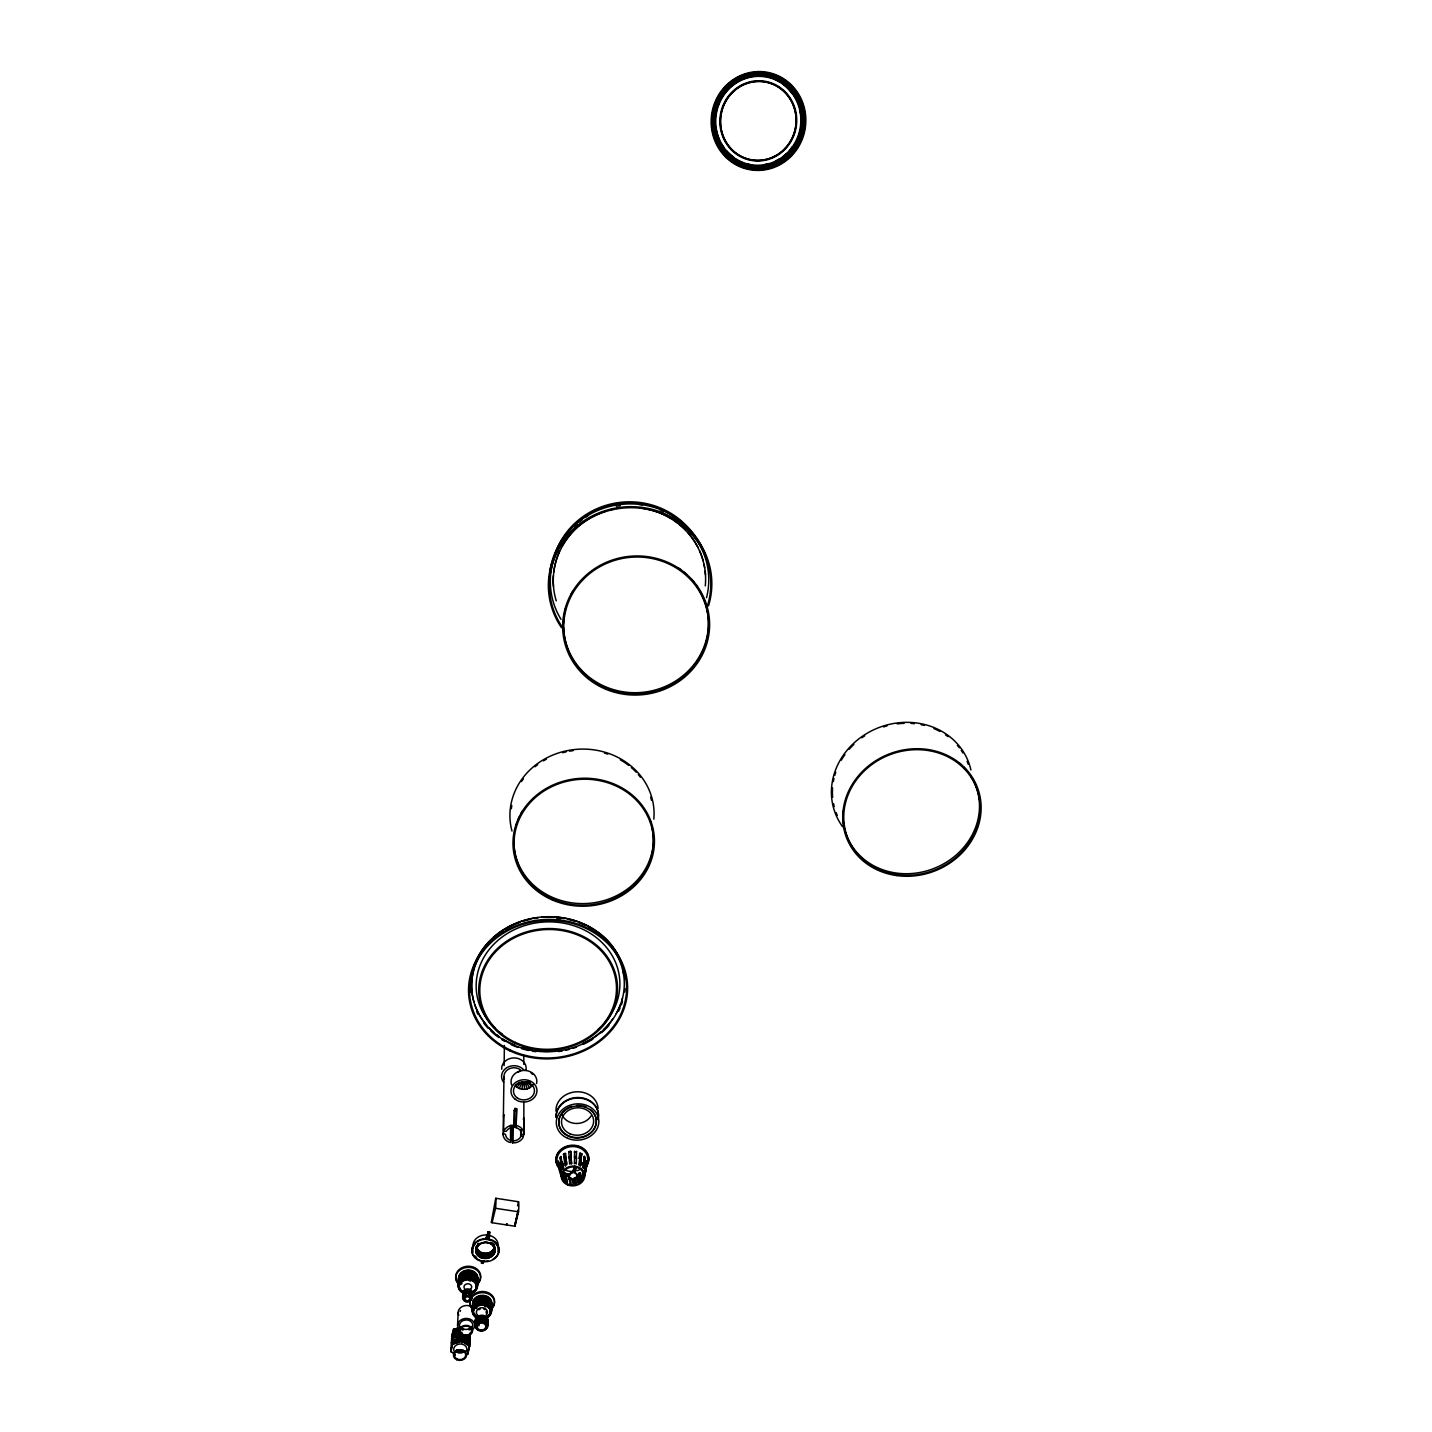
<?xml version="1.0" encoding="UTF-8"?>
<svg xmlns="http://www.w3.org/2000/svg" width="1432" height="1432" viewBox="0 0 1432 1432"><rect width="100%" height="100%" fill="white"/><g stroke="black" fill="none" stroke-linecap="round" stroke-linejoin="round"><path stroke-width="1.5" d="M520.962 1136.131L523.378 1136.525L522.823 1137.903A10.418 8.843 -3.1 0 1 514.124 1142.879L512.405 1142.808L513.981 1140.785A7.948 6.73 -3.1 0 0 520.604 1136.99L520.962 1129.741M523.861 1102.228L523.79 1134.86L521.355 1134.484L521.355 1130.206M575.771 1183.226L575.61 1178.876L573.695 1179.216L573.695 1182.76L575.771 1183.226L575.61 1178.876M518.33 1210.953L515.18 1224.288L518.33 1209.825L515.18 1223.161M573.856 1183.566L573.695 1179.216M521.355 1134.484L521.445 1133.571A7.948 6.73 -3.1 0 0 517.077 1128.004L516.075 1127.718L516.648 1108.672L515.699 1108.404L514.231 1110.409L514.124 1127.396L513.05 1127.342A7.948 6.73 -3.1 0 0 506.409 1131.155L503.634 1131.638L503.867 1114.597L503.473 1116.244M516.075 1127.718L516.648 1108.672M514.124 1127.396L514.715 1108.35M512.405 1142.808L512.531 1125.677M512.907 1140.749L513.014 1125.767M576.505 1158.005L576.255 1164.037L575.539 1162.963L574.339 1163.733L574.608 1157.7L576.505 1158.005L574.608 1157.7M574.662 1151.221L574.411 1157.217L576.308 1157.521L576.559 1151.525L574.447 1152.026L576.559 1151.525M510.508 1138.207L510.615 1125.355M503.957 1076.739L503.115 1134.753A10.418 8.843 -3.1 0 0 508.843 1142.038L510.472 1142.503L510.973 1140.427L511.099 1125.463M504.118 1065.587L504.404 1045.503M487.865 1231.878L486.987 1239.611L487.865 1231.878L489.78 1232.164L488.903 1239.897L490.335 1240.237M468.658 1349.982L469.768 1344.469L462.697 1339.582L469.696 1346.545L462.196 1341.39L452.78 1344.147L461.713 1340.638L461.766 1339.457L452.87 1342.07L452.011 1345.65M469.768 1344.469L462.715 1338.992L462.769 1337.792L469.821 1342.679L462.84 1336.02L469.893 1340.889L468.98 1345.65M469.893 1340.889L462.912 1334.23M464.684 1334.857L469.947 1339.099L464.666 1335.447M467.799 1353.562L467.763 1354.457L469.714 1345.65M469.105 1342.07L469.32 1335.573M461.552 1349.893A5.674 4.582 -2.8 0 1 460.46 1350L460.406 1351.199A5.674 4.582 -2.8 0 0 463.556 1350.376M461.999 1333.514L453.139 1336.11L461.981 1334.105L461.927 1335.286L453.067 1337.9L451.17 1345.794M462.196 1341.39L462.447 1334.928M457.56 1325.513L458.133 1312.571M452.87 1342.07L461.784 1338.848L461.838 1337.667L452.96 1340.28L450.973 1349.982L451.832 1346.402M452.96 1340.28L461.856 1337.076L461.91 1335.877L453.067 1337.9M452.351 1338.508L453.228 1334.338L460.298 1332.261M460.37 1330.489L453.282 1333.156L460.352 1331.08M460.442 1328.735L453.371 1331.384L460.424 1329.308M459.063 1327.392L453.443 1329.63L458.741 1328.073M455.376 1355.155L450.919 1351.182M451.062 1348.174L451.939 1344.004M451.259 1344.004L453.139 1336.11M451.42 1340.442L453.317 1332.566M451.51 1338.669L453.389 1330.811M451.581 1336.915L453.479 1329.039M451.778 1347.601L452.601 1333.192M579.709 1159.132L578.761 1164.914L580.372 1165.809L581.32 1160.045L579.709 1159.132L580.765 1160.726M580.855 1159.455L581.804 1153.727L579.656 1153.512L579.262 1158.56L580.855 1159.455L581.804 1153.727M580.372 1165.809L581.32 1160.045M579.262 1158.56L580.211 1152.832M503.115 1134.753L503.241 1133.303L505.585 1134.591A7.948 6.73 -3.1 0 0 509.953 1140.158L510.973 1140.427M559.25 1167.08L558.337 1160.94L560.198 1167.241L559.482 1165.433M559.536 1168.208L560.717 1166.722L561.63 1172.898L559.536 1168.208L560.717 1166.722M560.682 1172.754L559.769 1166.561M579.96 1181.543L579.799 1177.194L578.098 1178.035L577.722 1181.722L579.96 1181.543L579.799 1177.194M580.408 1176.961L580.264 1172.647L578.564 1173.488L578.188 1177.122L579.513 1176.567M578.242 1182.384L578.098 1178.035M579.888 1176.281L580.264 1172.647M569.524 1174.58A3.92 3.294 -5.1 0 1 572.818 1172.701L574.304 1166.454L576.201 1166.758L574.787 1172.468A3.92 3.294 -5.1 0 1 576.899 1175.189L584.399 1176.477C585.778 1172.718 582.555 1176.442 583.182 1178.447L576.47 1176.836L581.482 1177.623M585.026 1169.729L586.01 1169.622L585.42 1171.215L586.798 1165.451L586.01 1169.622M584.775 1169.282L584.238 1172.325L583.898 1170.714L585.795 1170.678L584.399 1176.477M582.484 1167.796L583.665 1162.158L583.934 1168.44L583.665 1162.158M584.507 1156.143L584.775 1162.372L585.437 1157.557L583.683 1156.591L583.952 1162.838M583.343 1167.277L582.842 1162.623M582.842 1175.117L582.699 1170.785M585.652 1165.988L585.187 1172.146L585.652 1165.988L584.703 1166.167M586.243 1166.74L586.708 1160.618L585.294 1166.901L585.491 1162.283M585.008 1174.902L585.795 1170.678M452.19 1338.669L451.313 1342.822L452.172 1339.26M452.369 1337.918L453.228 1334.338M452.118 1343.252L452.977 1339.672M450.883 1352.077L452.816 1343.252M461.981 1334.105L461.158 1338.508L460.567 1337.273M495.74 1198.244L491.283 1222.498L491.91 1221.281L492.071 1222.731L514.983 1226.222L518.527 1211.83A27.387 3.025 -80.5 0 0 518.545 1201.77L495.74 1198.244A27.441 2.757 -80.4 0 1 495.562 1208.304L492.071 1222.731M459.046 1353.168L459.815 1349.964M461.91 1342.804L462.697 1339.582M489.78 1232.164L489.01 1235.333L490.442 1235.673A12.584 10.4 -2.9 0 1 497.906 1247.236M483.765 1261.055L483.21 1263.418L481.295 1263.131L481.868 1260.769L485.448 1261.162A13.586 11.223 -2.9 0 0 488.097 1260.912M468.783 1337.327L469.732 1333.407M469.266 1337.345L470.143 1333.192M469.231 1338.526L470.09 1334.964L469.195 1339.117M469.141 1340.889L470.036 1336.736L466.492 1334.892M469.965 1338.508L469.034 1343.86L469.911 1340.298M468.944 1346.241L469.839 1342.07M468.729 1348.192L467.834 1352.363L468.712 1348.783M468.908 1347.44L469.786 1343.86M517.543 1205.851L518.545 1201.77M569.077 1175.708A3.92 3.294 -5.1 0 0 571.207 1178.429L569.793 1184.64L573.516 1185.034A10.776 9.057 -5.1 0 0 582.555 1179.896L583.755 1175.278A10.776 9.057 -5.1 0 0 577.955 1167.796L572.496 1166.919A10.776 9.057 -5.1 0 0 563.438 1172.074L562.257 1176.71A10.776 9.057 -5.1 0 0 568.092 1184.174L570.724 1184.908M583.576 1176.263L576.917 1175.762A3.92 3.294 -5.1 0 0 574.805 1173.005L576.201 1166.758M570.616 1174.795L568.719 1174.491L568.88 1178.804L570.885 1179.986L568.987 1179.682M574.411 1157.217L575.592 1156.447L576.308 1157.521M572.854 1172.701L574.304 1166.454M576.47 1176.871A3.92 3.294 -5.1 0 1 573.176 1178.733L571.726 1184.389M507.161 1223.608L506.624 1224.879L506.427 1223.966M503.634 1131.638L504.189 1130.242A10.418 8.843 -3.1 0 1 512.907 1125.248L514.625 1125.319M523.36 1119.448L523.754 1117.819L523.79 1134.86M562.669 1169.318L561.666 1164.467L562.74 1163.07L560.843 1164.001L562.669 1169.318L563.725 1167.903L561.953 1162.623M561.845 1168.852L562.937 1167.456M572.8 1172.146A3.92 3.294 -5.1 0 0 569.506 1174.025L562.472 1173.793L562.4 1175.171L569.113 1176.227A3.92 3.294 -5.1 0 0 571.225 1178.966L571.207 1178.429M519.512 1082.252A28.926 12.548 -38.4 0 0 515.234 1085.492C519.709 1091.094 529.518 1090.504 533.241 1084.364M561.469 1163.142L559.697 1157.879L560.807 1156.501L561.469 1163.142L562.579 1161.746M560.682 1162.694L561.792 1161.316L560.807 1156.501M565.837 1173.578L566.016 1177.892L565.837 1173.578L564.244 1172.683M565.157 1177.229L566.947 1182.474L565.336 1181.579L565.157 1177.229L566.75 1178.124L567.484 1181.794L565.891 1180.899M582.054 1174.67L583.164 1173.291M582.269 1178.285L581.106 1179.628M582.036 1180.004L583.075 1178.733M478.646 1243.513L477.429 1244.748A8.717 7.214 -2.9 0 1 478.288 1243.477M563.492 1154.067L564.727 1159.795L563.492 1154.067L565.586 1153.727L565.855 1158.953M564.029 1154.747L565.586 1153.727M564.19 1159.114L565.765 1158.076L565.067 1153.046M565.604 1166.131L564.369 1160.368L565.944 1159.347L565.372 1164.449M565.085 1165.451L566.66 1164.431L565.944 1159.347M580.783 1173.309L578.564 1173.488M580.318 1177.874L578.618 1178.715M579.423 1180.863L577.722 1181.722M561.29 1174.884L562.114 1174.419L563.456 1180.075L561.29 1174.884L562.454 1176.173M562.293 1178.769L564.28 1179.61L562.328 1174.795M518.223 1072.031L520.675 1070.975M453.192 1334.928L462.053 1332.333M569.256 1157.611L568.737 1151.65L570.652 1151.31L571.171 1157.271L569.077 1156.805L570.992 1156.465L570.652 1151.31M570.813 1152.098L568.737 1151.65M571.422 1162.981L569.668 1164.127L569.166 1158.112L571.082 1157.772L571.601 1163.768L571.082 1157.772M571.261 1158.578L569.166 1158.112M559.518 1167.134L558.212 1165.702L559.16 1165.523M587.048 1162.229L585.294 1166.901L586.207 1167.026M584.954 1165.29L585.903 1165.129M559.572 1170.642L560.521 1170.463M559.697 1171.466L560.306 1169.693L559.357 1169.854L560.879 1172.074M585.044 1167.778L585.992 1167.599M561.076 1176.46L561.666 1174.67L561.076 1176.46L558.212 1165.702M573.713 1178.321L575.61 1177.981M573.874 1180.004L575.789 1179.664M573.695 1182.76L575.61 1182.42M570.992 1178.303L569.095 1177.999M569.811 1179.055L570.777 1179.109M514.231 1110.409L516.147 1110.731M487.113 1235.046L485.609 1234.939A12.584 10.4 -2.9 0 0 473.258 1247.576M483.175 1321.02L482.101 1320.859A5.567 4.511 -3.2 0 0 479.935 1321.074M487.757 1236.425L489.672 1236.711M495.562 1208.304L518.527 1211.83M560.914 1171.108L561.863 1171.251M564.065 1174.884L569.113 1176.227M458.294 1349.696L458.24 1350.895A5.674 4.582 -2.8 0 1 456.396 1349.946M570.491 1182.671L569.184 1178.876M516.576 1125.641L518.205 1126.089A10.418 8.843 -3.1 0 1 523.915 1133.41M582.609 1176.191L581.786 1175.726L583.701 1174.813M566.571 1177.211L564.423 1176.997L566.016 1177.892M579.316 1164.216L580.927 1165.129M579.656 1153.512L581.249 1154.407M579.817 1157.879L581.41 1158.774M562.203 1175.207L561.04 1173.918L562.078 1173.828M530.878 1072.658L532.65 1074.412M566.66 1164.431L566.714 1161.728M559.447 1164.234L560.198 1167.241M560.861 1169.872L561.63 1172.898M562.74 1163.07L563.403 1166.292M524.148 1082.592L524.542 1089.376M573.176 1178.733L573.194 1179.288A3.92 3.294 -5.1 0 0 576.487 1177.408M569.506 1174.043L562.812 1172.987M523.79 1055.456L523.808 1064.37M743.405 162.908A45.036 43.032 -80.8 0 1 726.06 90.431A45.036 43.032 -80.8 0 1 796.998 100.92M799.754 109.226A45.036 43.032 -80.8 0 1 800.542 113.558M792.254 146.887A45.036 43.032 -80.8 0 1 789.551 150.288M786.562 153.421A45.036 43.032 -80.8 0 1 783.304 156.231M779.796 158.684A45.036 43.032 -80.8 0 1 776.09 160.796M768.196 163.821A45.036 43.032 -80.8 0 1 764.079 164.734M751.532 164.913A45.036 43.032 -80.8 0 1 747.415 164.107M781.174 79.906A46.88 44.786 -80.8 0 1 799.683 102.853M800.184 104.285A46.88 44.786 -80.8 0 1 802.511 116.243M802.439 123.868A46.88 44.786 -80.8 0 1 801.168 131.404M800.774 132.89A46.88 44.786 -80.8 0 1 799.862 135.789M799.325 137.221A46.88 44.786 -80.8 0 1 790.786 151.434M784.271 157.592A46.88 44.786 -80.8 0 1 776.77 162.353M768.554 165.503A46.88 44.786 -80.8 0 1 764.276 166.452M751.209 166.631A46.88 44.786 -80.8 0 1 713.727 129.524M713.476 128.021A46.88 44.786 -80.8 0 1 713.404 114.256M714.246 109.709A46.88 44.786 -80.8 0 1 751.352 73.963M764.616 73.838A46.88 44.786 -80.8 0 1 768.966 74.697M713.279 109.691A48.169 46.003 -80.7 0 1 788.173 83.629M792.469 88.014A48.169 46.003 -80.7 0 1 797.803 95.586M799.897 99.757A48.169 46.003 -80.7 0 1 801.58 104.124M802.833 108.635A48.169 46.003 -80.7 0 1 804.05 117.961M801.24 136.488A48.169 46.003 -80.7 0 1 799.468 140.819M785.219 158.88A48.169 46.003 -80.7 0 1 782.749 160.67M781.478 161.512A48.169 46.003 -80.7 0 1 773.37 165.593M771.955 166.112A48.169 46.003 -80.7 0 1 769.073 166.989M767.624 167.365A48.169 46.003 -80.7 0 1 761.699 168.35M749.795 167.92A48.169 46.003 -80.7 0 1 746.878 167.311M734.455 162.156A48.169 46.003 -80.7 0 1 730.714 159.614M729.532 158.684A48.169 46.003 -80.7 0 1 713.404 133.104M712.492 128.486A48.169 46.003 -80.7 0 1 712.42 114.363M776.251 80.013A44.41 42.423 -80.8 0 1 779.939 82.054M783.411 84.47A44.41 42.423 -80.8 0 1 792.165 93.671M732.593 156.339A44.41 42.423 -80.8 0 1 726.436 150.646M723.787 147.353A44.41 42.423 -80.8 0 1 721.46 143.791M719.49 139.996A44.41 42.423 -80.8 0 1 715.803 127.627M715.749 114.596A44.41 42.423 -80.8 0 1 716.537 110.282M717.736 106.093A44.41 42.423 -80.8 0 1 719.329 102.012M721.298 98.128A44.41 42.423 -80.8 0 1 735.958 82.537M739.664 80.407A44.41 42.423 -80.8 0 1 743.548 78.671M751.693 76.451A44.41 42.423 -80.8 0 1 764.258 76.308M837.255 815.417A70.347 63.366 -21.3 0 1 836.091 812.535M834.212 806.61A70.347 63.366 -21.3 0 1 833.531 803.585M832.636 797.391A70.347 63.366 -21.3 0 1 832.547 787.94M833.335 781.603A70.347 63.366 -21.3 0 1 833.979 778.453M834.802 775.321A70.347 63.366 -21.3 0 1 835.769 772.224M841.246 760.249A70.347 63.366 -21.3 0 1 844.916 754.628M849.122 749.312A70.347 63.366 -21.3 0 1 853.866 744.389M861.849 737.802A70.347 63.366 -21.3 0 1 864.713 735.833M883.616 726.901A70.347 63.366 -21.3 0 1 886.963 725.917M897.22 723.894A70.347 63.366 -21.3 0 1 904.129 723.339M911.003 723.411A70.347 63.366 -21.3 0 1 914.422 723.679M921.134 724.699A70.347 63.366 -21.3 0 1 924.428 725.451M933.933 728.584A70.347 63.366 -21.3 0 1 939.875 731.412M945.442 734.777A70.347 63.366 -21.3 0 1 948.056 736.657M957.364 745.356A70.347 63.366 -21.3 0 1 959.351 747.808M961.212 750.35A70.347 63.366 -21.3 0 1 962.913 752.981M967.137 761.341A70.347 63.366 -21.3 0 1 968.229 764.258M969.589 774.282A69.148 61.952 -21.1 0 1 935.4 867.864A69.148 61.952 -21.1 0 1 844.075 826.479M843.555 823.472A69.148 61.952 -21.1 0 1 843.144 811.174M959.172 762.862A69.148 61.952 -21.1 0 1 961.516 764.939M963.736 767.122A69.148 61.952 -21.1 0 1 967.781 771.794M842.607 826.694A71.367 64.279 -21.3 0 1 875.274 729.067A71.367 64.279 -21.3 0 1 970.914 769.986M566.929 535.317A75.431 71.976 -6.1 0 1 569.13 532.418M579.405 521.928A75.431 71.976 -6.1 0 1 582.287 519.619M585.294 517.453A75.431 71.976 -6.1 0 1 588.409 515.43M638.69 504.35A75.431 71.976 -6.1 0 1 642.395 504.87M660.206 510.06A75.431 71.976 -6.1 0 1 663.571 511.6M673.112 517.131A75.431 71.976 -6.1 0 1 676.083 519.279M699.622 590.539A72.531 68.557 -6.9 0 1 654.943 690.063A72.531 68.557 -6.9 0 1 563.492 627.288M563.456 623.922A72.531 68.557 -6.9 0 1 564.423 613.809M565.103 610.48A72.531 68.557 -6.9 0 1 565.944 607.168M571.01 594.423A72.531 68.557 -6.9 0 1 572.693 591.398M678.553 568.057A72.531 68.557 -6.9 0 1 681.399 570.079M684.138 572.245A72.531 68.557 -6.9 0 1 686.751 574.536M691.602 579.459A72.531 68.557 -6.9 0 1 693.84 582.09M695.916 584.811A72.531 68.557 -6.9 0 1 697.849 587.639M563.993 537.788A76.451 72.942 -6.1 0 1 684.997 525.795M553.987 557.442A77.471 73.927 -6.1 0 1 619.644 502.435A77.471 73.927 -6.1 0 1 696.847 539.81M549.548 587.764A80.282 76.54 -6.2 0 1 549.297 584.005M549.262 580.228A80.282 76.54 -6.2 0 1 549.405 576.47M549.763 572.693A80.282 76.54 -6.2 0 1 623.922 504.153A80.282 76.54 -6.2 0 1 707.211 560.682M561.523 627.717A81.767 77.883 -6.3 0 1 618.373 507.608A81.767 77.883 -6.3 0 1 708.482 605.897M562.382 627.198A80.747 76.898 -6.3 0 1 618.534 508.611A80.747 76.898 -6.3 0 1 707.498 605.647M639.406 507.859A76.2 72.656 -6.2 0 1 705.296 585.885M556.243 600.885A76.2 72.656 -6.2 0 1 605.718 511.17M609.352 510.096A76.2 72.656 -6.2 0 1 613.021 509.201M616.745 508.467A76.2 72.656 -6.2 0 1 620.503 507.913M553.468 586.493A76.236 72.674 -6.2 0 1 553.343 575.753M553.683 572.191A76.236 72.674 -6.2 0 1 559.482 551.374M562.83 544.876A76.236 72.674 -6.2 0 1 576.649 527.656M661.119 513.211A76.236 72.674 -6.2 0 1 671.035 518.33M674.15 520.353A76.236 72.674 -6.2 0 1 677.139 522.501M680.021 524.792A76.236 72.674 -6.2 0 1 685.391 529.786M687.879 532.471A76.236 72.674 -6.2 0 1 698.028 547.418M699.568 550.658A76.236 72.674 -6.2 0 1 703.166 560.771M704.007 564.244A76.236 72.674 -6.2 0 1 704.669 567.752M705.153 571.279A76.236 72.674 -6.2 0 1 705.457 574.823M690.385 531.648A79.279 75.574 -6.2 0 1 706.531 597.717M561.004 619.304A79.279 75.574 -6.2 0 1 560.306 544.572M566.786 535.103A79.279 75.574 -6.2 0 1 569.256 532.167M574.662 526.654A79.279 75.574 -6.2 0 1 577.579 524.094M616.333 506.248A79.279 75.574 -6.2 0 1 620.235 505.675M679.216 521.284A79.279 75.574 -6.2 0 1 685.087 526.206M559.393 1167.062A15.484 13.067 -5.1 0 1 561.863 1150.29A15.484 13.067 -5.1 0 1 581.732 1148.983A15.484 13.067 -5.1 0 1 586.1 1165.308M558.57 1166.991A16.432 13.873 -5.1 0 1 561.201 1149.18A16.432 13.873 -5.1 0 1 582.305 1147.784A16.432 13.873 -5.1 0 1 586.923 1165.111M558.587 1167.527A16.45 13.89 -5.1 0 1 562.293 1148.894A16.45 13.89 -5.1 0 1 584.435 1149.896A16.45 13.89 -5.1 0 1 584.507 1168.691M580.246 1169.3A14.624 12.351 -5.1 0 1 576.792 1170.767M573.051 1171.43A14.624 12.351 -5.1 0 1 565.676 1170.266M556.171 1117.569A21.194 18.079 -5.1 0 1 579.083 1098.076A21.194 18.079 -5.1 0 1 597.985 1119.573M590.253 1109.335A18.813 16.02 -5.1 0 1 589.017 1133.911A18.813 16.02 -5.1 0 1 560.897 1129.329A18.813 16.02 -5.1 0 1 571.833 1106.345M576.684 1105.486A18.813 16.02 -5.1 0 1 581.589 1105.719M583.182 1106.041A18.813 16.02 -5.1 0 1 586.225 1107.043M591.183 1115.779A15.949 13.604 -5.1 0 1 575.718 1123.458A15.949 13.604 -5.1 0 1 561.881 1114.382M556.153 1117.032A21.194 18.079 -5.1 0 1 579.065 1097.538A21.194 18.079 -5.1 0 1 597.967 1119.036M555.992 1111.232A21.104 18.007 -5.1 0 1 576.058 1091.828A21.104 18.007 -5.1 0 1 598.093 1108.529M526.582 1081.536A28.55 11.313 46.2 0 1 531.702 1086.315M525.061 1082.431A28.712 4.708 74.4 0 1 527.209 1088.911M525.884 1082.073A28.622 8.288 60.8 0 1 529.643 1087.855M528.677 1081.679A28.533 13.55 30.1 0 1 530.216 1082.52M521.821 1089.251A28.908 3.079 -80.1 0 1 523.217 1082.538M517.024 1087.246A28.98 9.988 -53.3 0 1 521.588 1081.858M519.261 1088.517A28.962 6.766 -67 0 1 522.358 1082.288M511.689 1085.152A12.924 11.08 -3.1 0 1 523.217 1070.42A12.924 11.08 -3.1 0 1 536.57 1083.577M501.701 1069.239A12.244 10.543 -2.7 0 1 514.822 1057.926A12.244 10.543 -2.7 0 1 525.92 1070.456M504.44 1079.119A9.952 8.556 -2.7 0 1 508.414 1069.221A9.952 8.556 -2.7 0 1 520.514 1069.829M503.599 1082.252A12.333 10.579 -2.7 0 1 507.107 1067.52A12.333 10.579 -2.7 0 1 524.184 1070.366M514.983 1226.222A27.459 3.079 -80.4 0 1 514.822 1225.201M495.025 1249.384A9.702 8.019 -2.9 0 1 485.502 1255.954A9.702 8.019 -2.9 0 1 476.015 1249.653M494.488 1249.742A9.684 8.001 -2.9 0 1 484.589 1254.772A9.684 8.001 -2.9 0 1 476.05 1248.507M494.112 1244.712A8.717 7.214 -2.9 0 1 486.397 1253.376A8.717 7.214 -2.9 0 1 476.856 1246.359M494.505 1248.31A9.684 8.001 -2.9 0 1 484.625 1253.34A9.684 8.001 -2.9 0 1 476.104 1247.075M485.609 1237.355A9.684 8.001 -2.9 0 1 487.507 1237.481M492.805 1243.262A8.717 7.214 -2.9 0 1 487.22 1254.414A8.717 7.214 -2.9 0 1 476.981 1246.091M490.37 1242.439A8.735 7.214 -2.9 0 1 492.411 1252.803A8.735 7.214 -2.9 0 1 479.738 1254.02A8.735 7.214 -2.9 0 1 479.344 1243.495M495.007 1250.53A9.702 8.019 -2.9 0 1 485.466 1257.099A9.702 8.019 -2.9 0 1 475.979 1250.798M475.979 1247.666A9.702 8.019 -2.9 0 1 476.534 1246.162M490.908 1242.35A9.702 8.019 -2.9 0 1 495.007 1247.397M497.853 1247.737A12.62 10.436 -2.9 0 1 497.835 1251.819M476.552 1257.457A12.62 10.436 -2.9 0 1 474.977 1255.9M473.097 1252.177A12.62 10.436 -2.9 0 1 473.097 1248.095M473.813 1246.126A12.62 10.436 -2.9 0 1 474.977 1244.301M494.416 1242.439A12.62 10.436 -2.9 0 1 497.137 1245.804M492.984 1259.176A13.586 11.223 -2.9 0 0 498.998 1248.65A13.586 11.223 -2.9 0 0 490.711 1239.486L485.502 1238.698A13.586 11.223 -2.9 0 0 472.148 1247.934A13.586 11.223 -2.9 0 0 480.257 1260.393M477.644 1315.149A5.513 4.493 -3.1 0 1 478.145 1309.009A5.513 4.493 -3.1 0 1 485.681 1308.866A5.513 4.493 -3.1 0 1 486.164 1314.988M486.146 1311.461A4.314 3.508 -3.1 0 1 486.128 1312.84M478.861 1309.779A4.314 3.508 -3.1 0 1 480.257 1308.991M483.568 1308.938A4.314 3.508 -3.1 0 1 484.965 1309.671M473.24 1309.743A9.541 7.786 -3.1 0 1 482.065 1298.806A9.541 7.786 -3.1 0 1 490.872 1309.439M473.204 1310.924A9.559 7.786 -3.1 0 1 482.029 1299.97A9.559 7.786 -3.1 0 1 490.836 1310.62M490.478 1305.984A8.592 7.017 -3.1 0 1 490.46 1308.723M474.099 1304.946A8.592 7.017 -3.1 0 1 482.047 1300.471A8.592 7.017 -3.1 0 1 489.977 1304.677M479.076 1324.582A5.549 4.511 -3.2 0 1 478.163 1324.117M476.802 1318.532A5.549 4.511 -3.2 0 1 477.393 1317.78M479.076 1316.634A5.549 4.511 -3.2 0 1 482.226 1316.062L483.3 1316.223A5.549 4.511 -3.2 0 1 484.302 1316.545M485.967 1317.619A5.549 4.511 -3.2 0 1 486.987 1319.158M490.46 1306.575A8.61 7.017 -3.1 0 1 490.442 1309.313M473.58 1306.861A8.61 7.017 -3.1 0 1 481.188 1301.097A8.61 7.017 -3.1 0 1 489.977 1305.25M476.158 1308.58A6.945 5.656 -3.1 0 1 477.017 1307.702M484.589 1306.342A6.945 5.656 -3.1 0 1 485.788 1306.843M487.829 1325.602A6.534 5.298 -3.2 0 0 483.497 1319.051L482.226 1318.872A6.534 5.298 -3.2 0 0 476.158 1321.306A6.534 5.298 -3.2 0 0 475.836 1326.766M487.327 1326.569A6.534 5.298 -3.2 0 1 484.642 1328.789M490.478 1305.393A8.592 7.017 -3.1 0 1 490.478 1308.132M473.616 1305.68A8.592 7.017 -3.1 0 1 481.224 1299.934A8.592 7.017 -3.1 0 1 489.995 1304.087M486.862 1326.587A5.567 4.511 -3.2 0 1 486.45 1327.41M485.842 1328.162A5.567 4.511 -3.2 0 1 485.072 1328.807M483.157 1329.666A5.567 4.511 -3.2 0 1 479.935 1329.719M476.23 1326.784A5.567 4.511 -3.2 0 1 478.932 1321.432M485.09 1321.808A5.567 4.511 -3.2 0 1 485.86 1322.434M486.45 1323.15A5.567 4.511 -3.2 0 1 486.88 1323.974M490.442 1307.165A8.61 7.017 -3.1 0 1 490.442 1309.886M474.064 1306.127A8.61 7.017 -3.1 0 1 482.011 1301.634A8.61 7.017 -3.1 0 1 489.959 1305.841M473.187 1311.515A9.559 7.786 -3.1 0 1 482.029 1300.56A9.559 7.786 -3.1 0 1 490.836 1311.211M473.294 1307.971A9.541 7.786 -3.1 0 1 483.049 1297.07A9.541 7.786 -3.1 0 1 490.012 1309.027M490.514 1303.639A8.592 6.999 -3.1 0 1 490.514 1306.36M473.688 1303.926A8.592 6.999 -3.1 0 1 481.277 1298.162A8.592 6.999 -3.1 0 1 490.03 1302.314M473.222 1310.334A9.559 7.786 -3.1 0 1 482.047 1299.397A9.559 7.786 -3.1 0 1 490.854 1310.029M474.189 1302.01A8.574 6.999 -3.1 0 1 484.625 1297.804A8.574 6.999 -3.1 0 1 490.532 1305.769M473.33 1307.398A9.541 7.786 -3.1 0 1 483.067 1296.479A9.541 7.786 -3.1 0 1 490.03 1308.454M490.55 1302.458A8.574 6.999 -3.1 0 1 490.532 1305.196M473.723 1302.744A8.574 6.999 -3.1 0 1 481.295 1296.998A8.574 6.999 -3.1 0 1 490.066 1301.151M490.496 1304.803A8.592 7.017 -3.1 0 1 490.478 1307.541M474.135 1303.764A8.592 7.017 -3.1 0 1 482.083 1299.289A8.592 7.017 -3.1 0 1 490.012 1303.496M473.348 1306.807A9.523 7.786 -3.1 0 1 483.085 1295.906A9.523 7.786 -3.1 0 1 490.048 1307.863M490.55 1301.867A8.574 6.999 -3.1 0 1 490.55 1304.606M473.741 1302.153A8.574 6.999 -3.1 0 1 481.313 1296.425A8.574 6.999 -3.1 0 1 490.066 1300.56M473.258 1309.152A9.541 7.786 -3.1 0 1 482.083 1298.215A9.541 7.786 -3.1 0 1 490.872 1308.848M473.365 1306.217A9.523 7.769 -3.1 0 1 483.103 1295.316A9.523 7.769 -3.1 0 1 490.066 1307.273M490.567 1301.294A8.574 6.999 -3.1 0 1 490.567 1304.015M473.759 1301.581A8.574 6.999 -3.1 0 1 481.331 1295.835A8.574 6.999 -3.1 0 1 490.084 1299.987M490.514 1304.212A8.592 6.999 -3.1 0 1 490.496 1306.951M474.153 1303.174A8.592 6.999 -3.1 0 1 482.101 1298.699A8.592 6.999 -3.1 0 1 490.03 1302.905M473.276 1308.562A9.541 7.786 -3.1 0 1 482.101 1297.625A9.541 7.786 -3.1 0 1 490.89 1308.257M473.169 1312.106A9.559 7.804 -3.1 0 1 482.011 1301.151A9.559 7.804 -3.1 0 1 490.818 1311.802M475.245 1314.594A9.559 7.804 -3.1 0 1 474.046 1313.43M490.424 1307.738A8.61 7.017 -3.1 0 1 490.424 1310.477M474.046 1306.718A8.61 7.017 -3.1 0 1 481.993 1302.225A8.61 7.017 -3.1 0 1 489.941 1306.432M473.151 1312.697A9.576 7.804 -3.1 0 1 481.993 1301.742A9.576 7.804 -3.1 0 1 490.8 1312.392M489.923 1313.753A9.576 7.804 -3.1 0 1 487.274 1315.936M476.659 1316.133A9.576 7.804 -3.1 0 1 474.028 1314.021M490.424 1308.329A8.61 7.017 -3.1 0 1 490.406 1311.068M473.527 1308.633A8.61 7.017 -3.1 0 1 474.815 1306.073M475.889 1304.982A8.61 7.017 -3.1 0 1 489.941 1307.022M476.641 1316.724A9.576 7.804 -3.1 0 1 473.688 1306.378A9.576 7.804 -3.1 0 1 486.218 1303.066A9.576 7.804 -3.1 0 1 490.8 1312.983M489.905 1314.343A9.576 7.804 -3.1 0 1 485.609 1317.279M490.406 1308.92A8.61 7.017 -3.1 0 1 490.406 1311.658M474.798 1314.469A8.61 7.017 -3.1 0 1 473.992 1313.269M473.992 1307.899A8.61 7.017 -3.1 0 1 481.975 1303.406A8.61 7.017 -3.1 0 1 489.923 1307.613M476.623 1317.315A9.576 7.804 -3.1 0 1 475.173 1305.322A9.576 7.804 -3.1 0 1 489.905 1306.253A9.576 7.804 -3.1 0 1 485.591 1317.87M490.388 1309.51A8.628 7.017 -3.1 0 1 490.388 1312.267M489.887 1313.591A8.628 7.017 -3.1 0 1 488.026 1315.883M475.854 1316.098A8.628 7.017 -3.1 0 1 473.974 1313.86M473.491 1309.815A8.628 7.017 -3.1 0 1 481.098 1304.051A8.628 7.017 -3.1 0 1 489.905 1308.204M476.605 1317.905A9.576 7.804 -3.1 0 1 475.155 1305.912A9.576 7.804 -3.1 0 1 489.905 1306.843A9.576 7.804 -3.1 0 1 485.573 1318.478M475.836 1316.706A8.628 7.035 -3.1 0 1 476.247 1306.432A8.628 7.035 -3.1 0 1 488.76 1307.219A8.628 7.035 -3.1 0 1 486.701 1317.386M473.419 1310.083A12.387 10.114 -3.1 0 1 473.419 1295.781A12.387 10.114 -3.1 0 1 490.925 1295.477A12.387 10.114 -3.1 0 1 490.89 1309.779M471.916 1296.175A12.369 10.096 -3.1 0 1 488.043 1292.595A12.369 10.096 -3.1 0 1 493.593 1305.304M473.455 1308.92A12.369 10.096 -3.1 0 1 470.77 1305.698M470.072 1303.8A12.369 10.096 -3.1 0 1 469.821 1301.831M487.363 1325.352A6.516 5.298 -3.2 0 0 483.515 1317.852L482.262 1317.673A6.516 5.298 -3.2 0 0 476.194 1320.107A6.516 5.298 -3.2 0 0 475.872 1325.567M476.05 1324.707A5.549 4.511 -3.2 0 1 476.05 1323.83M476.695 1322.13A5.549 4.511 -3.2 0 1 477.286 1321.378M478.055 1320.734A5.549 4.511 -3.2 0 1 478.968 1320.232M481.045 1319.678A5.549 4.511 -3.2 0 1 482.137 1319.66M485.108 1320.608A5.549 4.511 -3.2 0 1 486.898 1322.756M476.086 1323.508A5.549 4.511 -3.2 0 1 476.086 1322.613M476.731 1320.931A5.549 4.511 -3.2 0 1 477.321 1320.179M478.091 1319.534A5.549 4.511 -3.2 0 1 480.006 1318.675M481.08 1318.478A5.549 4.511 -3.2 0 1 482.172 1318.46M483.228 1318.621A5.549 4.511 -3.2 0 1 485.144 1319.409M485.913 1320.018A5.549 4.511 -3.2 0 1 486.522 1320.752M487.381 1324.152A6.516 5.298 -3.2 0 0 483.551 1316.652L482.298 1316.473A6.516 5.298 -3.2 0 0 476.23 1318.908A6.516 5.298 -3.2 0 0 475.907 1324.367M479.04 1325.781A5.549 4.511 -3.2 0 1 478.127 1325.316M476.122 1322.309A5.549 4.511 -3.2 0 1 476.122 1321.414M476.767 1319.731A5.549 4.511 -3.2 0 1 477.357 1318.979M478.127 1318.335A5.549 4.511 -3.2 0 1 480.042 1317.476M481.116 1317.279A5.549 4.511 -3.2 0 1 482.208 1317.261M483.264 1317.404A5.549 4.511 -3.2 0 1 485.18 1318.21M485.949 1318.818A5.549 4.511 -3.2 0 1 486.54 1319.552M487.417 1322.953A6.516 5.298 -3.2 0 0 483.586 1315.453L482.333 1315.274A6.516 5.298 -3.2 0 0 476.265 1317.708A6.516 5.298 -3.2 0 0 475.943 1323.168M477.125 1318.138A8.628 7.035 -3.1 0 1 475.424 1307.684A8.628 7.035 -3.1 0 1 488.402 1307.452A8.628 7.035 -3.1 0 1 486.683 1317.977M477.483 1282.213A9.612 7.876 -2.6 0 1 476.05 1285.077M459.189 1283.985A9.612 7.876 -2.6 0 1 466.17 1273.12A9.612 7.876 -2.6 0 1 477.662 1280.673M459.117 1285.739A9.63 7.894 -2.6 0 1 468.926 1274.695A9.63 7.894 -2.6 0 1 475.997 1286.813M458.688 1281.354A9.594 7.876 -2.6 0 1 468.085 1271.777A9.594 7.876 -2.6 0 1 477.518 1281.049M476.963 1282.535A9.594 7.876 -2.6 0 1 476.086 1283.913M459.063 1286.903A9.63 7.894 -2.6 0 1 468.873 1275.858A9.63 7.894 -2.6 0 1 475.943 1287.995M475.907 1287.78A8.681 7.106 -2.6 0 0 470.394 1278.346A8.681 7.106 -2.6 0 0 459.386 1283.949A12.458 10.221 -2.6 0 1 459.386 1269.379A12.458 10.221 -2.6 0 1 477.017 1269.092A12.458 10.221 -2.6 0 1 477.017 1283.555M460.692 1289.265A8.681 7.106 -2.6 0 1 459.887 1288.048M459.905 1289.427A9.63 7.894 -2.6 0 1 462.017 1278.722A9.63 7.894 -2.6 0 1 475.138 1279.564A9.63 7.894 -2.6 0 1 474.726 1290.375M462.572 1291.557A9.63 7.894 -2.6 0 1 461.104 1290.59M459.94 1288.836A9.63 7.894 -2.6 0 1 461.552 1278.472A9.63 7.894 -2.6 0 1 474.26 1278.275A9.63 7.894 -2.6 0 1 475.925 1288.567M459.225 1283.394A9.612 7.876 -2.6 0 1 468.998 1272.368A9.612 7.876 -2.6 0 1 476.068 1284.486M459.135 1285.148A9.612 7.894 -2.6 0 1 468.944 1274.104A8.646 7.088 -2.6 0 1 476.695 1280.978M476.015 1286.24A9.612 7.894 -2.6 0 0 468.944 1274.104A8.646 7.088 -2.6 0 0 459.565 1279.868M476.373 1284.253A8.681 7.106 -2.6 0 1 476.373 1287.028M474.01 1290.715A8.681 7.106 -2.6 0 1 472.703 1291.61M463.073 1291.771A8.681 7.106 -2.6 0 1 461.748 1290.912M460.674 1289.856A8.681 7.106 -2.6 0 1 459.869 1288.639M459.189 1285.918A8.681 7.106 -2.6 0 1 466.17 1278.83A8.681 7.106 -2.6 0 1 475.889 1282.929M459.887 1289.999A9.648 7.894 -2.6 0 1 462.5 1278.991A9.648 7.894 -2.6 0 1 475.889 1280.96A9.648 7.894 -2.6 0 1 473.24 1291.968M462.554 1292.147A9.648 7.894 -2.6 0 1 461.086 1291.181M459.081 1286.312A9.63 7.894 -2.6 0 1 468.89 1275.268A9.63 7.894 -2.6 0 1 475.961 1287.404M463.037 1292.362A8.681 7.106 -2.6 0 1 460.621 1282.517A8.681 7.106 -2.6 0 1 472.667 1280.369A8.681 7.106 -2.6 0 1 475.066 1290.196M473.992 1291.288A8.681 7.106 -2.6 0 1 471.182 1292.881M462.518 1292.72A9.648 7.894 -2.6 0 1 461.032 1280.584A9.648 7.894 -2.6 0 1 475.872 1281.533A9.648 7.894 -2.6 0 1 471.558 1293.311M458.759 1279.617A9.594 7.876 -2.6 0 1 468.157 1270.041A9.594 7.876 -2.6 0 1 477.572 1279.313M459.636 1278.132A8.646 7.088 -2.6 0 1 460.12 1276.789M460.925 1275.554A8.646 7.088 -2.6 0 1 470.609 1272.547A8.646 7.088 -2.6 0 1 476.749 1279.241M460.8 1278.454A8.664 7.106 -2.6 0 1 472.077 1275.948A8.664 7.106 -2.6 0 1 475.997 1284.862M459.511 1281.031A8.664 7.106 -2.6 0 1 459.994 1279.689M458.741 1280.19A9.594 7.876 -2.6 0 1 468.139 1270.614A9.594 7.876 -2.6 0 1 477.554 1279.886M459.69 1276.968A8.628 7.088 -2.6 0 1 468.998 1271.133A8.628 7.088 -2.6 0 1 476.784 1278.078M458.723 1280.781A9.594 7.876 -2.6 0 1 468.103 1271.186A9.594 7.876 -2.6 0 1 477.536 1280.476M476.981 1281.962A9.594 7.876 -2.6 0 1 476.104 1283.323M459.654 1277.541A8.628 7.088 -2.6 0 1 460.155 1276.216M460.943 1274.963A8.628 7.088 -2.6 0 1 475.317 1274.748M476.104 1275.948A8.628 7.088 -2.6 0 1 476.767 1278.651M459.708 1276.395A8.628 7.088 -2.6 0 1 460.191 1275.053M460.997 1273.818A8.628 7.088 -2.6 0 1 475.352 1273.585M476.14 1274.802A8.628 7.088 -2.6 0 1 476.641 1276.127M459.618 1278.704A8.646 7.088 -2.6 0 1 460.102 1277.362M460.889 1276.127A8.646 7.088 -2.6 0 1 470.591 1273.12A8.646 7.088 -2.6 0 1 476.731 1279.814M475.925 1281.765A8.664 7.106 -2.6 0 1 475.925 1287.207M459.905 1282.016A8.664 7.106 -2.6 0 1 467.047 1277.541A8.664 7.106 -2.6 0 1 475.12 1280.548M475.173 1278.794A8.664 7.106 -2.6 0 1 475.979 1285.453M459.976 1280.28A8.664 7.106 -2.6 0 1 474.099 1277.738M475.155 1279.385A8.664 7.106 -2.6 0 1 475.961 1286.026M459.457 1282.195A8.664 7.106 -2.6 0 1 465.436 1276.682A8.664 7.106 -2.6 0 1 474.082 1278.329M459.439 1282.786A8.664 7.106 -2.6 0 1 470.448 1277.183A8.664 7.106 -2.6 0 1 475.943 1286.616M476.552 1281.783A8.646 7.088 -2.6 0 1 476.05 1283.126M459.582 1279.295A8.646 7.088 -2.6 0 1 460.066 1277.953M460.871 1276.7A8.646 7.088 -2.6 0 1 475.263 1276.485M476.05 1277.702A8.646 7.088 -2.6 0 1 476.713 1280.405M476.534 1282.374A8.646 7.088 -2.6 0 1 476.033 1283.698M459.171 1284.576A9.612 7.876 -2.6 0 1 468.962 1273.531A9.612 7.876 -2.6 0 1 476.033 1285.65M464.541 1288.639A3.866 3.168 -2.6 0 1 465.615 1284.397A3.866 3.168 -2.6 0 1 470.842 1284.934A3.866 3.168 -2.6 0 1 470.43 1289.247M459.386 1285.005A12.458 10.221 -2.6 0 1 459.35 1270.524A12.458 10.221 -2.6 0 1 476.981 1270.238A12.458 10.221 -2.6 0 1 476.981 1284.719M476.015 1278.848A8.646 7.088 -2.6 0 1 476.015 1284.289M459.529 1280.441A8.646 7.088 -2.6 0 1 460.03 1279.116M460.818 1277.863A8.646 7.088 -2.6 0 1 475.227 1277.63M463.843 1292.147A3.884 3.168 -2.7 0 1 466.277 1289.874M469.248 1289.946A3.884 3.168 -2.7 0 1 470.931 1291.145M463.932 1294.045A3.884 3.168 -2.7 0 1 464.773 1293.006M466.027 1292.308A3.884 3.168 -2.7 0 1 468.998 1292.255M470.269 1292.917A3.884 3.168 -2.7 0 1 471.11 1293.937M463.091 1295.62A4.851 3.956 -2.7 0 1 467.566 1290.053A4.851 3.956 -2.7 0 1 472.041 1295.459M464.344 1292.308A3.884 3.168 -2.7 0 1 464.827 1291.825M466.796 1290.93A3.884 3.168 -2.7 0 1 468.318 1290.894M470.305 1291.736A3.884 3.168 -2.7 0 1 470.788 1292.201M463.145 1294.438A4.833 3.956 -2.7 0 1 468.067 1288.889A4.833 3.956 -2.7 0 1 471.629 1294.976M463.037 1296.801A4.851 3.956 -2.7 0 1 467.512 1291.234A4.851 3.956 -2.7 0 1 472.005 1296.658M470.949 1297.947A4.851 3.956 -2.7 0 1 470.215 1298.466M470.698 1298.108A3.884 3.168 -2.7 0 1 470.215 1298.591M463.896 1295.244A3.884 3.168 -2.7 0 1 464.72 1294.188M465.31 1293.794A3.884 3.168 -2.7 0 1 469.624 1293.723M470.215 1294.098A3.884 3.168 -2.7 0 1 471.056 1295.119M463.449 1298.663A4.851 3.974 -2.7 0 1 465.042 1292.989A4.851 3.974 -2.7 0 1 471.826 1294.564A4.851 3.974 -2.7 0 1 469.338 1300.023M471.235 1298.144A3.884 3.168 -2.7 0 1 468.926 1300.489M464.684 1299.88A3.884 3.168 -2.7 0 1 463.628 1298.269M463.843 1296.425A3.884 3.168 -2.7 0 1 465.937 1294.671M468.908 1294.618A3.884 3.168 -2.7 0 1 471.235 1296.909M461.39 1284.271A6.999 5.728 -2.6 0 1 462.035 1283.269M469.213 1280.727A6.999 5.728 -2.6 0 1 470.519 1281.031M463.019 1292.935A8.681 7.106 -2.6 0 1 461.677 1282.016A8.681 7.106 -2.6 0 1 475.03 1282.875A8.681 7.106 -2.6 0 1 471.164 1293.472M470.86 1328.502A6.659 5.406 -2.8 0 1 468.712 1329.719M463.61 1329.809A6.659 5.406 -2.8 0 1 461.462 1328.681M462.447 1320.34A6.659 5.406 -2.8 0 1 464.845 1319.481M468.694 1319.731A6.659 5.406 -2.8 0 1 469.839 1320.197M471.432 1326.444A5.71 4.636 -2.8 0 1 466.17 1329.415A5.71 4.636 -2.8 0 1 460.889 1326.641M458.777 1315.203A8.485 6.909 -2.8 0 1 461.211 1307.165A8.485 6.909 -2.8 0 1 471.325 1306.575M460.137 1311.479A6.605 5.37 -2.8 0 1 460.513 1310.477M460.603 1328.466A6.659 5.406 -2.8 0 1 461.731 1321.378A6.659 5.406 -2.8 0 1 470.519 1321.217A6.659 5.406 -2.8 0 1 471.665 1328.269M470.842 1329.111A6.659 5.406 -2.8 0 1 469.839 1329.791M462.447 1329.934A6.659 5.406 -2.8 0 1 461.426 1329.272M460.084 1330.4A8.574 6.963 -2.8 0 1 460.066 1320.555A8.574 6.963 -2.8 0 1 472.166 1320.322A8.574 6.963 -2.8 0 1 472.184 1330.167M463.52 1350.967A5.674 4.582 -2.8 0 1 460.388 1351.808L460.334 1353.007A5.674 4.582 -2.8 0 0 465.042 1350.877M456.361 1350.537A5.674 4.582 -2.8 0 0 458.204 1351.486L458.15 1352.703A5.674 4.582 -2.8 0 1 455.609 1351.056M459.618 1333.836A5.638 4.564 -2.8 0 1 460.71 1333.729M454.785 1352.399A6.623 5.352 -2.8 0 1 459.618 1343.986A6.623 5.352 -2.8 0 1 466.402 1351.253M459.314 1340.943A5.674 4.582 -2.8 0 1 460.424 1340.835M464.433 1342.106A5.674 4.582 -2.8 0 1 465.149 1342.786M458.33 1339.439A5.656 4.582 -2.8 0 1 459.386 1339.171M651.811 826.264A69.792 63.098 -4.1 0 1 587.353 903.467A69.792 63.098 -4.1 0 1 514.249 834.731M514.697 831.634A69.792 63.098 -4.1 0 1 515.323 828.573M516.093 825.512A69.792 63.098 -4.1 0 1 517.042 822.505M518.151 819.534A69.792 63.098 -4.1 0 1 519.422 816.616M520.854 813.752A69.792 63.098 -4.1 0 1 522.429 810.96M650.038 820.303A69.792 63.098 -4.1 0 1 651.005 823.257M511.349 808.722A71.081 64.601 -3.9 0 1 511.797 805.554M521.427 781.603A71.081 64.601 -3.9 0 1 523.342 778.883M534.995 766.764A71.081 64.601 -3.9 0 1 537.698 764.67M543.426 760.857A71.081 64.601 -3.9 0 1 546.433 759.139M562.669 752.713A71.081 64.601 -3.9 0 1 566.105 751.872M569.56 751.191A71.081 64.601 -3.9 0 1 573.051 750.654M604.429 753.089A71.081 64.601 -3.9 0 1 607.741 754.127M620.289 759.783A71.081 64.601 -3.9 0 1 628.72 765.422M631.315 767.552A71.081 64.601 -3.9 0 1 636.13 772.152M638.332 774.605A71.081 64.601 -3.9 0 1 640.39 777.164M650.647 797.141A71.081 64.601 -3.9 0 1 651.453 800.22M511.976 831.025A72.101 65.532 -3.9 0 1 576.308 749.366A72.101 65.532 -3.9 0 1 653.833 819.14M494.702 1027.908A71.904 63.026 -3.4 0 1 496.779 941.397A71.904 63.026 -3.4 0 1 595.318 936.797A71.904 63.026 -3.4 0 1 604.805 1022.77M600.259 1027.478A71.904 63.026 -3.4 0 1 597.806 1029.68M502.292 1034.173A71.904 63.026 -3.4 0 1 499.643 1032.204M603.32 937.924A76.344 66.928 -3.4 0 1 602.693 1030.718A76.344 66.928 -3.4 0 1 496.993 1035.318A76.344 66.928 -3.4 0 1 489.225 942.883M494.344 937.906A76.344 66.928 -3.4 0 1 497.101 935.597M556.851 918.181A76.344 66.928 -3.4 0 1 560.61 918.592M625.032 988.617A77.328 67.787 -3.4 0 1 624.656 991.928M622.437 1001.684A77.328 67.787 -3.4 0 1 621.345 1004.852M620.074 1007.985A77.328 67.787 -3.4 0 1 618.624 1011.046M609.012 1025.276A77.328 67.787 -3.4 0 1 601.494 1032.705M592.848 1039.113A77.328 67.787 -3.4 0 1 583.272 1044.358M576.452 1047.168A77.328 67.787 -3.4 0 1 572.943 1048.349M569.381 1049.388A77.328 67.787 -3.4 0 1 565.765 1050.265M562.114 1050.981A77.328 67.787 -3.4 0 1 558.408 1051.553M536.051 1051.679A77.328 67.787 -3.4 0 1 532.364 1051.142M528.712 1050.444A77.328 67.787 -3.4 0 1 521.552 1048.6M518.062 1047.454A77.328 67.787 -3.4 0 1 511.296 1044.716M504.87 1041.404A77.328 67.787 -3.4 0 1 501.809 1039.543M498.837 1037.538A77.328 67.787 -3.4 0 1 490.675 1030.825M488.223 1028.355A77.328 67.787 -3.4 0 1 483.73 1023.092M478.127 1014.518A77.328 67.787 -3.4 0 1 476.605 1011.511M471.056 992.287A77.328 67.787 -3.4 0 1 470.77 982.298M471.522 975.622A77.328 67.787 -3.4 0 1 547.149 916.731A77.328 67.787 -3.4 0 1 624.173 972.095M624.71 975.371A77.328 67.787 -3.4 0 1 625.068 978.683M471.414 992.09A76.952 67.465 -3.4 0 1 471.146 988.778M472.524 972.203A76.952 67.465 -3.4 0 1 473.365 968.945M474.368 965.723A76.952 67.465 -3.4 0 1 488.742 942.113M493.897 937.101A76.952 67.465 -3.4 0 1 537.805 917.59M541.618 917.178A76.952 67.465 -3.4 0 1 621.094 962.376M622.508 998.086A76.451 67.018 -3.4 0 1 621.595 1001.254M620.503 1004.405A76.451 67.018 -3.4 0 1 616.243 1013.498M612.592 1019.208A76.451 67.018 -3.4 0 1 603.498 1029.608M600.885 1031.953A76.451 67.018 -3.4 0 1 582.878 1043.463M554.614 1050.998A76.451 67.018 -3.4 0 1 536.177 1050.712M532.543 1050.175A76.451 67.018 -3.4 0 1 521.857 1047.669M515.019 1045.253A76.451 67.018 -3.4 0 1 502.328 1038.701M499.392 1036.714A76.451 67.018 -3.4 0 1 496.582 1034.62M493.879 1032.4A76.451 67.018 -3.4 0 1 488.885 1027.639M486.594 1025.079A76.451 67.018 -3.4 0 1 474.869 1004.834M473.867 1001.684A76.451 67.018 -3.4 0 1 473.867 968.981M474.869 965.777A76.451 67.018 -3.4 0 1 477.429 959.512M478.968 956.451A76.451 67.018 -3.4 0 1 489.135 942.328M494.255 937.351A76.451 67.018 -3.4 0 1 497.029 935.024M499.929 932.841A76.451 67.018 -3.4 0 1 502.936 930.764M506.069 928.813A76.451 67.018 -3.4 0 1 519.53 922.477M523.092 921.259A76.451 67.018 -3.4 0 1 530.395 919.29M534.118 918.556A76.451 67.018 -3.4 0 1 537.877 917.984M556.851 917.59A76.451 67.018 -3.4 0 1 564.351 918.592M568.039 919.344A76.451 67.018 -3.4 0 1 575.252 921.295M578.761 922.512A76.451 67.018 -3.4 0 1 585.545 925.412M588.785 927.059A76.451 67.018 -3.4 0 1 591.953 928.867M594.978 930.8A76.451 67.018 -3.4 0 1 597.914 932.876M600.706 935.06A76.451 67.018 -3.4 0 1 605.915 939.786M610.551 944.959A76.451 67.018 -3.4 0 1 614.561 950.49M616.333 953.39A76.451 67.018 -3.4 0 1 617.926 956.343M622.58 968.802A76.451 67.018 -3.4 0 1 623.851 975.264M483.461 1320.25L482.208 1320.071A6.534 5.298 -3.2 0 0 475.442 1327.339A6.534 5.298 -3.2 0 0 486.307 1328.914A6.534 5.298 -3.2 0 0 483.461 1320.25M483.139 1322.219L482.065 1322.076A5.567 4.511 -3.2 0 0 476.301 1328.269A5.567 4.511 -3.2 0 0 485.573 1329.594A5.567 4.511 -3.2 0 0 483.139 1322.219M789.157 151.953A45.126 43.121 -80.7 0 0 769.091 77.042A45.126 43.121 -80.7 0 0 716.752 133.588A45.126 43.121 -80.7 0 0 789.157 151.953M790.518 153.242A47.542 45.43 -80.7 0 0 769.378 74.339A47.542 45.43 -80.7 0 0 714.228 133.892A47.542 45.43 -80.7 0 0 790.518 153.242M790.786 153.564A47.596 45.466 -80.7 0 0 769.628 74.571A47.596 45.466 -80.7 0 0 714.425 134.178A47.596 45.466 -80.7 0 0 790.786 153.564M785.738 148.534A40.168 38.378 -80.7 0 0 767.856 81.857A40.168 38.378 -80.7 0 0 721.28 132.209A40.168 38.378 -80.7 0 0 785.738 148.534M791.824 154.638A48.795 46.63 -80.7 0 0 770.148 73.641A48.795 46.63 -80.7 0 0 713.53 134.769A48.795 46.63 -80.7 0 0 791.824 154.638M788.674 151.452A44.499 42.513 -80.7 0 0 768.877 77.597A44.499 42.513 -80.7 0 0 717.271 133.355A44.499 42.513 -80.7 0 0 788.674 151.452M791.18 153.958A48.205 46.057 -80.7 0 0 769.772 73.945A48.205 46.057 -80.7 0 0 713.834 134.322A48.205 46.057 -80.7 0 0 791.18 153.958M785.327 148.105A39.559 37.787 -80.7 0 0 767.695 82.465A39.559 37.787 -80.7 0 0 721.853 132.048A39.559 37.805 -80.7 0 0 785.38 148.176A39.559 37.805 -80.7 0 0 767.767 82.537A39.559 37.805 -80.7 0 0 721.889 132.12A39.559 37.787 -80.7 0 0 785.327 148.105M789.623 152.329A46.504 44.428 -80.8 0 0 768.948 75.126A46.504 44.428 -80.8 0 0 714.998 133.409A46.504 44.428 -80.8 0 0 789.623 152.329M792.29 155.104A49.493 47.292 -80.7 0 0 770.309 72.942A49.493 47.292 -80.7 0 0 712.885 134.948A49.493 47.292 -80.7 0 0 792.29 155.104M896.772 874.63A69.058 61.844 -21.1 0 0 977.072 789.605A69.058 61.844 -21.1 0 0 861.957 773.298A69.058 61.844 -21.1 0 0 896.772 874.63M896.522 875.543A70.096 62.775 -21.1 0 0 978.056 789.247A70.096 62.775 -21.1 0 0 861.223 772.671A70.096 62.775 -21.1 0 0 896.522 875.543M606.667 688.488A72.441 68.45 -7 0 0 708.142 617.478A72.441 68.45 -7 0 0 593.618 570.652A72.441 68.45 -7 0 0 606.667 688.488M606.201 689.401A73.533 69.488 -7 0 0 709.216 617.335A73.533 69.488 -7 0 0 592.991 569.775A73.533 69.488 -7 0 0 606.201 689.401M567.609 1184.908A11.742 9.881 -5.1 0 0 584.721 1175.225A11.742 9.881 -5.1 0 0 566.678 1167.796A11.742 9.881 -5.1 0 0 567.609 1184.908M568.898 1136.453A18.831 16.02 -5.1 0 0 596.356 1120.862A18.831 16.02 -5.1 0 0 567.484 1108.726A18.831 16.02 -5.1 0 0 568.898 1136.453M567.734 1138.333A21.301 18.133 -5.1 0 0 598.827 1120.701A21.301 18.133 -5.1 0 0 566.159 1106.954A21.301 18.133 -5.1 0 0 567.734 1138.333M570.133 1133.84A16.092 13.711 -5.1 0 0 593.618 1120.504A16.092 13.711 -5.1 0 0 568.916 1110.14A16.092 13.711 -5.1 0 0 570.133 1133.84M516.952 1097.7A10.507 9.004 -3.2 0 0 534.243 1092.598A10.507 9.004 -3.2 0 0 520.693 1082.377A10.507 9.004 -3.2 0 0 516.952 1097.7M515.269 1099.311A13.013 11.152 -3.2 0 0 536.696 1092.992A13.013 11.152 -3.2 0 0 519.905 1080.354A13.013 11.152 -3.2 0 0 515.269 1099.311M480.561 1257.529A9.72 8.019 -2.9 0 0 495.168 1250.387A9.72 8.019 -2.9 0 0 480.633 1243.638A9.72 8.019 -2.9 0 0 480.561 1257.529M480.579 1257.242A9.72 8.019 -2.9 0 0 495.168 1250.1A9.72 8.019 -2.9 0 0 480.633 1243.352A9.72 8.019 -2.9 0 0 480.579 1257.242M481.08 1255.971A8.735 7.214 -2.9 0 0 494.219 1249.545A8.735 7.214 -2.9 0 0 481.134 1243.459A8.735 7.214 -2.9 0 0 481.08 1255.971M478.61 1260.321A13.604 11.241 -2.9 0 0 499.052 1250.333A13.604 11.241 -2.9 0 0 478.7 1240.864A13.604 11.241 -2.9 0 0 478.61 1260.321M479.326 1329.684A4.35 3.544 -3.2 0 0 485.878 1326.497A4.35 3.544 -3.2 0 0 479.344 1323.562A4.35 3.544 -3.2 0 0 479.326 1329.684M466.17 1300.507A2.434 1.987 -2.7 0 0 469.821 1298.735A2.434 1.987 -2.7 0 0 466.17 1297.07A2.434 1.987 -2.7 0 0 466.17 1300.507M465.454 1301.563A3.884 3.168 -2.7 0 0 471.271 1298.717A3.884 3.168 -2.7 0 0 465.436 1296.049A3.884 3.168 -2.7 0 0 465.454 1301.563M465.006 1301.062A4.851 3.974 -2.7 0 0 472.292 1297.499A4.851 3.974 -2.7 0 0 465.006 1294.188A4.851 3.974 -2.7 0 0 465.006 1301.062M462.59 1335.483A6.695 5.424 -2.8 0 0 472.614 1330.597A6.695 5.424 -2.8 0 0 462.59 1326.086A6.695 5.424 -2.8 0 0 462.59 1335.483M463.073 1334.803A5.728 4.654 -2.8 0 0 471.665 1330.614A5.728 4.654 -2.8 0 0 463.055 1326.748A5.728 4.654 -2.8 0 0 463.073 1334.803M457.202 1359.075A5.71 4.6 -2.8 0 0 465.74 1354.923A5.71 4.6 -2.8 0 0 457.184 1351.11A5.71 4.6 -2.8 0 0 457.202 1359.075M456.719 1359.738A6.659 5.37 -2.8 0 0 466.689 1354.905A6.659 5.37 -2.8 0 0 456.701 1350.448A6.659 5.37 -2.8 0 0 456.719 1359.738M552.913 899.171A69.703 62.99 -4.2 0 0 653.26 837.201A69.703 62.99 -4.2 0 0 545.037 790.357A69.703 62.99 -4.2 0 0 552.913 899.171M552.43 900.012A70.759 63.939 -4.2 0 0 654.299 837.111A70.759 63.939 -4.2 0 0 544.446 789.533A70.759 63.939 -4.2 0 0 552.43 900.012M514.822 1043.212A69.416 60.788 -3.4 0 0 617.514 987.006A69.416 60.788 -3.4 0 0 512.065 937.924A69.416 60.788 -3.4 0 0 514.822 1043.212M510.275 1050.014A78.545 68.79 -3.4 0 0 626.572 986.594A78.545 68.79 -3.4 0 0 507.375 930.889A78.545 68.79 -3.4 0 0 510.275 1050.014M509.756 1050.784A79.583 69.703 -3.4 0 0 627.592 986.558A79.583 69.703 -3.4 0 0 506.838 930.084A79.583 69.703 -3.4 0 0 509.756 1050.784M515.359 1042.407A68.36 59.858 -3.4 0 0 616.458 987.06A68.36 59.858 -3.4 0 0 512.602 938.748A68.36 59.858 -3.4 0 0 515.359 1042.407"/></g></svg>
